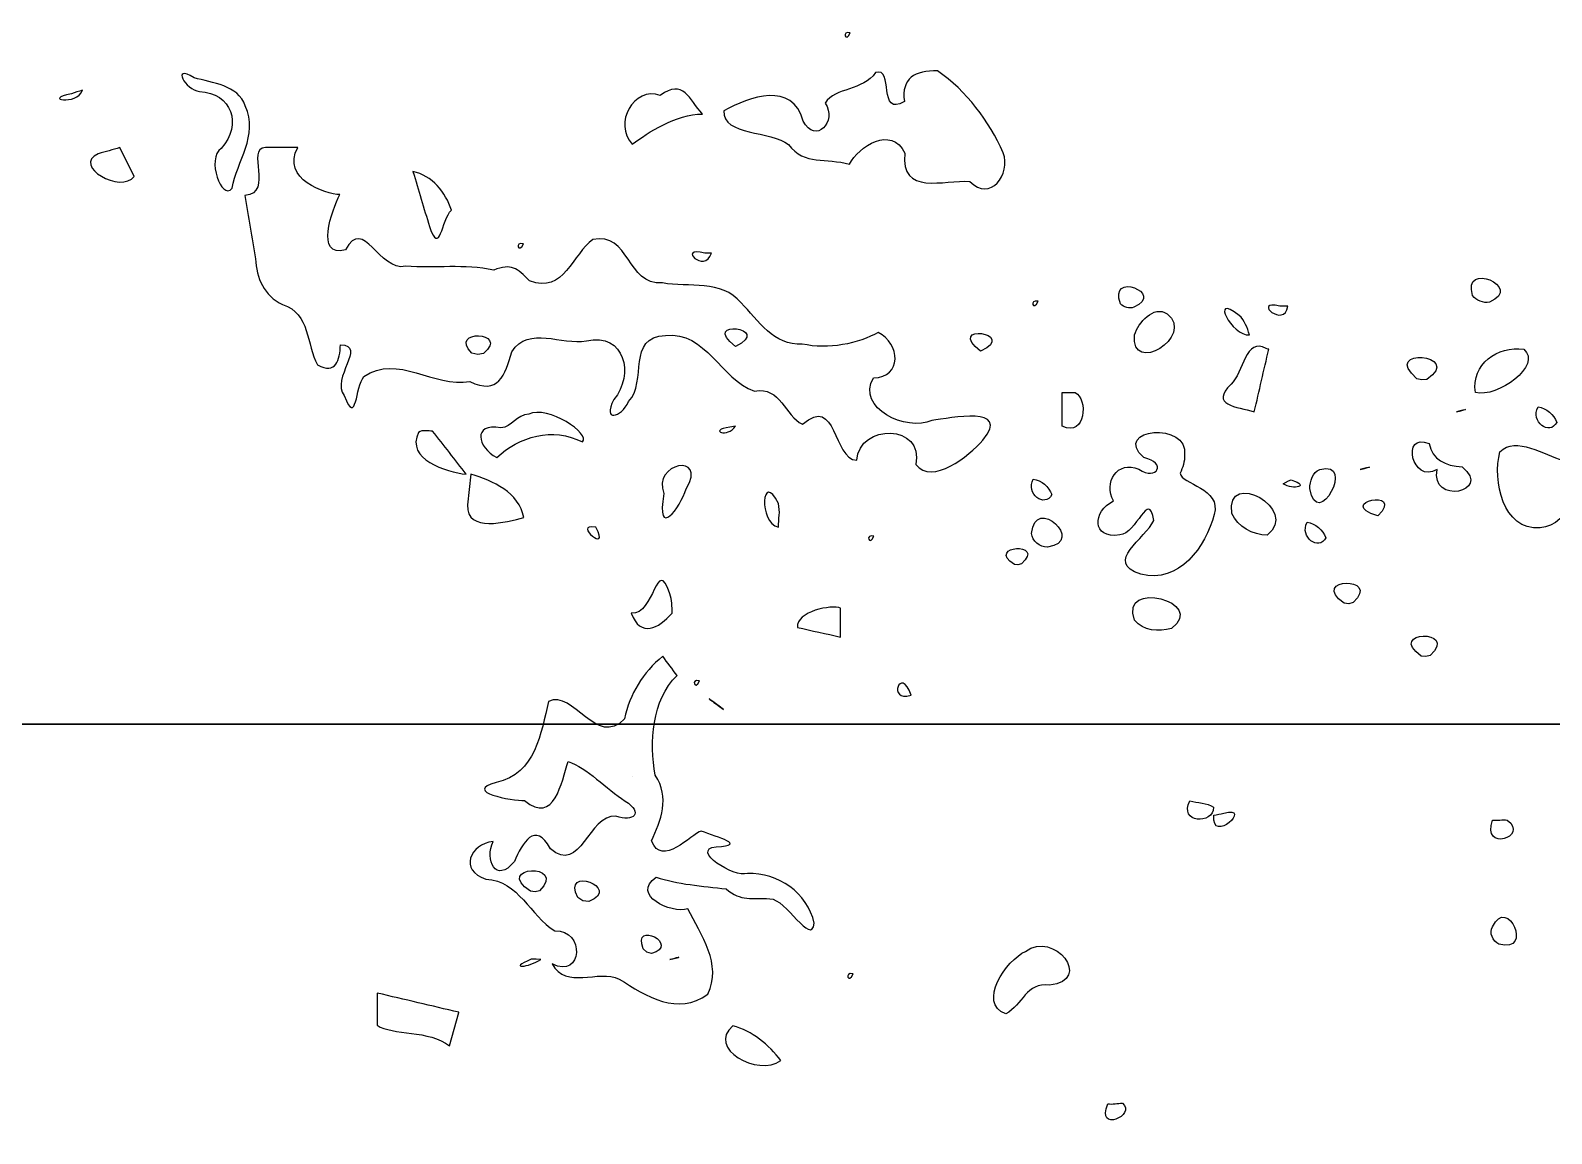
# Model space of a CAD drawing. Header units: centimetres. Extents: x -10.8 to 7.1, y -6.8 to 6.6.
# Drawn here: x -6.805 to -4.918, y 1.976 to 3.344 of the extents above; entities that cross this region are included whole.
import ezdxf

# ---------------------------------------------------------------- set-up
doc = ezdxf.new("R2010")
doc.units = ezdxf.units.CM
doc.header["$MEASUREMENT"] = 0
doc.layers.add('Layer 1', color=7, linetype='Continuous')

msp = doc.modelspace()

# ---------------------------------------------------------------- linework, layer by layer
at = {"layer": 'Layer 1'}
for points in [[(-5.7876, 3.34153), (-5.79315, 3.32805), (-5.79917, 3.34443), (-5.7876, 3.34153)], [(-6.19319, 3.07975), (-6.19874, 3.06627), (-6.20476, 3.08265), (-6.19319, 3.07975)], [(-5.55471, 3.00834), (-5.56026, 2.99486), (-5.56628, 3.01124), (-5.55471, 3.00834)], [(-5.92995, 2.95234), (-5.88158, 2.97539), (-5.97544, 2.98734), (-5.92995, 2.95234)], [(-5.62587, 2.94638), (-5.5775, 2.96943), (-5.67136, 2.98138), (-5.62587, 2.94638)], [(-5.0356, 2.87118), (-5.02238, 2.87448), (-5.01871, 2.8754), (-5.0356, 2.87118)], [(-5.15493, 2.79962), (-5.14171, 2.80292), (-5.13804, 2.80384), (-5.15493, 2.79962)], [(-5.133, 2.74195), (-5.09818, 2.77742), (-5.18823, 2.7587), (-5.133, 2.74195)], [(-6.10349, 2.72806), (-6.08361, 2.69262), (-6.13407, 2.73353), (-6.10349, 2.72806)], [(-5.75827, 2.71693), (-5.76382, 2.70345), (-5.76984, 2.71983), (-5.75827, 2.71693)], [(-5.71228, 2.5195), (-5.74223, 2.50959), (-5.7252, 2.55781), (-5.71228, 2.5195)], [(-5.97468, 2.53739), (-5.98023, 2.52391), (-5.98625, 2.54029), (-5.97468, 2.53739)], [(-5.94482, 2.50161), (-5.95649, 2.51036), (-5.97817, 2.52662), (-5.94482, 2.50161)], [(-6.05815, 2.41833), (-6.05815, 2.41833), (-6.05815, 2.41833), (-6.05815, 2.41833)], [(-6.01152, 2.19144), (-5.9983, 2.19474), (-5.99463, 2.19566), (-6.01152, 2.19144)], [(-5.78404, 2.17369), (-5.78959, 2.16021), (-5.79561, 2.17659), (-5.78404, 2.17369)]]:
    msp.add_open_spline(points, degree=3, dxfattribs=at)
for points, knots in [([(-6.53816, 3.25075), (-6.52154, 3.21414), (-6.54854, 3.18162), (-6.55464, 3.14849), (-6.55464, 3.14849), (-6.56759, 3.13245), (-6.58671, 3.18543), (-6.56797, 3.19805), (-6.56797, 3.19805), (-6.54138, 3.2276), (-6.55516, 3.267), (-6.59498, 3.26856), (-6.59498, 3.26856), (-6.61258, 3.27048), (-6.63049, 3.30321), (-6.60169, 3.28577), (-6.60169, 3.28577), (-6.57879, 3.2788), (-6.54768, 3.27723), (-6.53816, 3.25074), (-6.53816, 3.25074), (-6.53816, 3.25074), (-6.53816, 3.25075), (-6.53816, 3.25075)], [0, 0, 0, 0, 0.1428571, 0.1428571, 0.1428571, 0.1428571, 0.2857143, 0.2857143, 0.2857143, 0.2857143, 0.4285714, 0.4285714, 0.4285714, 0.4285714, 0.5714286, 0.5714286, 0.5714286, 0.5714286, 0.7142857, 0.7142857, 0.7142857, 0.7142857, 1, 1, 1, 1]), ([(-5.97099, 3.24055), (-6.0039, 3.24067), (-6.03833, 3.21788), (-6.05814, 3.2033), (-6.05814, 3.2033), (-6.08204, 3.22862), (-6.0563, 3.27559), (-6.02329, 3.26379), (-6.02329, 3.26379), (-5.99469, 3.2848), (-5.98743, 3.25894), (-5.97099, 3.24055)], [0, 0, 0, 0, 0.25, 0.25, 0.25, 0.25, 0.5, 0.5, 0.5, 0.5, 1, 1, 1, 1]), ([(-5.67939, 3.29416), (-5.64344, 3.26946), (-5.61539, 3.23189), (-5.59778, 3.19262), (-5.59778, 3.19262), (-5.58841, 3.16622), (-5.61378, 3.13057), (-5.63929, 3.15713), (-5.63929, 3.15713), (-5.67098, 3.1592), (-5.72581, 3.13896), (-5.72, 3.19224), (-5.72, 3.19224), (-5.7362, 3.22674), (-5.77758, 3.2006), (-5.78849, 3.17828), (-5.78849, 3.17828), (-5.81828, 3.18696), (-5.84396, 3.17637), (-5.86425, 3.20268), (-5.86425, 3.20268), (-5.88555, 3.22022), (-5.94635, 3.21369), (-5.94436, 3.24456), (-5.94436, 3.24456), (-5.91264, 3.26237), (-5.85929, 3.28155), (-5.84597, 3.23198), (-5.84597, 3.23198), (-5.83124, 3.20215), (-5.80328, 3.23165), (-5.81882, 3.25432), (-5.81882, 3.25432), (-5.80599, 3.27403), (-5.77215, 3.26915), (-5.75621, 3.29205), (-5.75621, 3.29205), (-5.73282, 3.30033), (-5.75399, 3.23571), (-5.72047, 3.25635), (-5.72047, 3.25635), (-5.72463, 3.28519), (-5.70734, 3.29469), (-5.67941, 3.29418), (-5.67941, 3.29418), (-5.67941, 3.29418), (-5.67939, 3.29416), (-5.67939, 3.29416)], [0, 0, 0, 0, 0.0769231, 0.0769231, 0.0769231, 0.0769231, 0.1538462, 0.1538462, 0.1538462, 0.1538462, 0.2307692, 0.2307692, 0.2307692, 0.2307692, 0.3076923, 0.3076923, 0.3076923, 0.3076923, 0.3846154, 0.3846154, 0.3846154, 0.3846154, 0.4615385, 0.4615385, 0.4615385, 0.4615385, 0.5384615, 0.5384615, 0.5384615, 0.5384615, 0.6153846, 0.6153846, 0.6153846, 0.6153846, 0.6923077, 0.6923077, 0.6923077, 0.6923077, 0.7692308, 0.7692308, 0.7692308, 0.7692308, 0.8461538, 0.8461538, 0.8461538, 0.8461538, 1, 1, 1, 1]), ([(-6.74027, 3.27037), (-6.74701, 3.25073), (-6.79141, 3.25904), (-6.75374, 3.26588), (-6.75374, 3.26588), (-6.74925, 3.26738), (-6.74476, 3.26887), (-6.74027, 3.27037)], [0, 0, 0, 0, 0.3333333, 0.3333333, 0.3333333, 0.3333333, 1, 1, 1, 1]), ([(-6.69386, 3.19902), (-6.69386, 3.19902), (-6.67597, 3.16324), (-6.67597, 3.16324), (-6.67597, 3.16324), (-6.69226, 3.14154), (-6.75369, 3.17605), (-6.72053, 3.1914), (-6.72053, 3.1914), (-6.71164, 3.19394), (-6.70275, 3.19648), (-6.69386, 3.19902)], [0, 0, 0, 0, 0.25, 0.25, 0.25, 0.25, 0.5, 0.5, 0.5, 0.5, 1, 1, 1, 1]), ([(-6.47321, 3.19902), (-6.49375, 3.16014), (-6.43879, 3.14081), (-6.42081, 3.14071), (-6.42081, 3.14071), (-6.43082, 3.12138), (-6.45228, 3.06227), (-6.41385, 3.07216), (-6.41385, 3.07216), (-6.39164, 3.11471), (-6.37226, 3.04471), (-6.33926, 3.05171), (-6.33926, 3.05171), (-6.30262, 3.04907), (-6.26649, 3.05494), (-6.23003, 3.04691), (-6.23003, 3.04691), (-6.20767, 3.0557), (-6.20157, 3.04972), (-6.18546, 3.03375), (-6.18546, 3.03375), (-6.14316, 3.01686), (-6.13151, 3.0679), (-6.10719, 3.08482), (-6.10719, 3.08482), (-6.06085, 3.09509), (-6.06532, 3.02777), (-6.02078, 3.03104), (-6.02078, 3.03104), (-5.98802, 3.02499), (-5.94742, 3.03557), (-5.92306, 3.00657), (-5.92306, 3.00657), (-5.90219, 2.98449), (-5.8821, 2.95261), (-5.84732, 2.95527), (-5.84732, 2.95527), (-5.81501, 2.94796), (-5.77716, 2.95579), (-5.75311, 2.96977), (-5.75311, 2.96977), (-5.72558, 2.95553), (-5.7228, 2.91391), (-5.75891, 2.9133), (-5.75891, 2.9133), (-5.78076, 2.87565), (-5.71774, 2.84617), (-5.68643, 2.86041), (-5.68643, 2.86041), (-5.66287, 2.86332), (-5.58788, 2.87939), (-5.62298, 2.83615), (-5.62298, 2.83615), (-5.6407, 2.81617), (-5.68577, 2.77968), (-5.70649, 2.80567), (-5.70649, 2.80567), (-5.69506, 2.85576), (-5.77636, 2.85755), (-5.77962, 2.81101), (-5.77962, 2.81101), (-5.80949, 2.81266), (-5.80391, 2.89308), (-5.84695, 2.85572), (-5.84695, 2.85572), (-5.86867, 2.86582), (-5.87386, 2.90317), (-5.90655, 2.89683), (-5.90655, 2.89683), (-5.94853, 2.91164), (-5.96629, 2.9712), (-6.01686, 2.96606), (-6.01686, 2.96606), (-6.06549, 2.96391), (-6.03901, 2.90897), (-6.06257, 2.88376), (-6.06257, 2.88376), (-6.0723, 2.86381), (-6.0955, 2.85788), (-6.08099, 2.88629), (-6.08099, 2.88629), (-6.05533, 2.91786), (-6.06715, 2.96965), (-6.11507, 2.9594), (-6.11507, 2.9594), (-6.14611, 2.95318), (-6.18597, 2.97885), (-6.20771, 2.94561), (-6.20771, 2.94561), (-6.2159, 2.9165), (-6.2242, 2.89144), (-6.25966, 2.90873), (-6.25966, 2.90873), (-6.30395, 2.90061), (-6.34936, 2.94388), (-6.3911, 2.91478), (-6.3911, 2.91478), (-6.40197, 2.90284), (-6.39963, 2.85146), (-6.4156, 2.89134), (-6.4156, 2.89134), (-6.43252, 2.91284), (-6.38691, 2.95342), (-6.42016, 2.95444), (-6.42016, 2.95444), (-6.42087, 2.9352), (-6.42553, 2.9171), (-6.44854, 2.92931), (-6.44854, 2.92931), (-6.46257, 2.95487), (-6.45728, 2.99279), (-6.49187, 3.00446), (-6.49187, 3.00446), (-6.51485, 3.01497), (-6.52478, 3.03736), (-6.52538, 3.06118), (-6.52538, 3.06118), (-6.52985, 3.08725), (-6.53431, 3.11331), (-6.53878, 3.13938), (-6.53878, 3.13938), (-6.50198, 3.14342), (-6.53871, 3.19821), (-6.51313, 3.19901), (-6.51313, 3.19901), (-6.51313, 3.19901), (-6.4732, 3.19902), (-6.4732, 3.19902), (-6.4732, 3.19902), (-6.4732, 3.19902), (-6.47321, 3.19902), (-6.47321, 3.19902)], [0, 0, 0, 0, 0.0294118, 0.0294118, 0.0294118, 0.0294118, 0.0588235, 0.0588235, 0.0588235, 0.0588235, 0.0882353, 0.0882353, 0.0882353, 0.0882353, 0.1176471, 0.1176471, 0.1176471, 0.1176471, 0.1470588, 0.1470588, 0.1470588, 0.1470588, 0.1764706, 0.1764706, 0.1764706, 0.1764706, 0.2058824, 0.2058824, 0.2058824, 0.2058824, 0.2352941, 0.2352941, 0.2352941, 0.2352941, 0.2647059, 0.2647059, 0.2647059, 0.2647059, 0.2941176, 0.2941176, 0.2941176, 0.2941176, 0.3235294, 0.3235294, 0.3235294, 0.3235294, 0.3529412, 0.3529412, 0.3529412, 0.3529412, 0.3823529, 0.3823529, 0.3823529, 0.3823529, 0.4117647, 0.4117647, 0.4117647, 0.4117647, 0.4411765, 0.4411765, 0.4411765, 0.4411765, 0.4705882, 0.4705882, 0.4705882, 0.4705882, 0.5, 0.5, 0.5, 0.5, 0.5294118, 0.5294118, 0.5294118, 0.5294118, 0.5588235, 0.5588235, 0.5588235, 0.5588235, 0.5882353, 0.5882353, 0.5882353, 0.5882353, 0.6176471, 0.6176471, 0.6176471, 0.6176471, 0.6470588, 0.6470588, 0.6470588, 0.6470588, 0.6764706, 0.6764706, 0.6764706, 0.6764706, 0.7058824, 0.7058824, 0.7058824, 0.7058824, 0.7352941, 0.7352941, 0.7352941, 0.7352941, 0.7647059, 0.7647059, 0.7647059, 0.7647059, 0.7941176, 0.7941176, 0.7941176, 0.7941176, 0.8235294, 0.8235294, 0.8235294, 0.8235294, 0.8529412, 0.8529412, 0.8529412, 0.8529412, 0.8823529, 0.8823529, 0.8823529, 0.8823529, 0.9117647, 0.9117647, 0.9117647, 0.9117647, 0.9411765, 0.9411765, 0.9411765, 0.9411765, 1, 1, 1, 1]), ([(-6.28243, 3.1215), (-6.29508, 3.109), (-6.29653, 3.0631), (-6.30977, 3.1011), (-6.30977, 3.1011), (-6.31656, 3.1238), (-6.32335, 3.1465), (-6.33014, 3.16921), (-6.33014, 3.16921), (-6.30626, 3.16456), (-6.2898, 3.14352), (-6.28243, 3.1215)], [0, 0, 0, 0, 0.25, 0.25, 0.25, 0.25, 0.5, 0.5, 0.5, 0.5, 1, 1, 1, 1]), ([(-5.95997, 3.06797), (-5.96797, 3.0418), (-6.00357, 3.07705), (-5.96823, 3.06797), (-5.96823, 3.06797), (-5.96823, 3.06797), (-5.95997, 3.06797), (-5.95997, 3.06797)], [0, 0, 0, 0, 0.3333333, 0.3333333, 0.3333333, 0.3333333, 1, 1, 1, 1]), ([(-4.99458, 3.00727), (-4.95089, 3.02563), (-5.02968, 3.05959), (-5.0155, 3.01535), (-5.0155, 3.01535), (-5.01081, 3.00898), (-5.00233, 3.0057), (-4.99458, 3.00727)], [0, 0, 0, 0, 0.3333333, 0.3333333, 0.3333333, 0.3333333, 1, 1, 1, 1]), ([(-5.43588, 3.00082), (-5.39568, 3.0183), (-5.4687, 3.04628), (-5.45225, 3.00526), (-5.45225, 3.00526), (-5.44831, 3.00064), (-5.44157, 2.99919), (-5.43588, 3.00082)], [0, 0, 0, 0, 0.3333333, 0.3333333, 0.3333333, 0.3333333, 1, 1, 1, 1]), ([(-5.29231, 2.96659), (-5.31429, 2.96439), (-5.34226, 3.01999), (-5.30536, 2.99088), (-5.30536, 2.99088), (-5.29821, 2.98464), (-5.29522, 2.97529), (-5.29231, 2.96659)], [0, 0, 0, 0, 0.3333333, 0.3333333, 0.3333333, 0.3333333, 1, 1, 1, 1]), ([(-5.43496, 2.96683), (-5.44036, 2.91523), (-5.35947, 2.96425), (-5.39434, 2.99283), (-5.39434, 2.99283), (-5.41174, 3.00374), (-5.43016, 2.98179), (-5.43496, 2.96683)], [0, 0, 0, 0, 0.3333333, 0.3333333, 0.3333333, 0.3333333, 1, 1, 1, 1]), ([(-5.2446, 3.00238), (-5.24897, 2.97353), (-5.28989, 3.01038), (-5.25482, 3.00238), (-5.25482, 3.00238), (-5.25482, 3.00238), (-5.2446, 3.00238), (-5.2446, 3.00238)], [0, 0, 0, 0, 0.3333333, 0.3333333, 0.3333333, 0.3333333, 1, 1, 1, 1]), ([(-6.24249, 2.9437), (-6.20935, 2.97128), (-6.28748, 2.97398), (-6.25699, 2.94406), (-6.25699, 2.94406), (-6.25699, 2.94406), (-6.24977, 2.94223), (-6.24977, 2.94223), (-6.24977, 2.94223), (-6.24977, 2.94223), (-6.24249, 2.9437), (-6.24249, 2.9437)], [0, 0, 0, 0, 0.25, 0.25, 0.25, 0.25, 0.5, 0.5, 0.5, 0.5, 1, 1, 1, 1]), ([(-5.26849, 2.94871), (-5.27445, 2.92287), (-5.28042, 2.89703), (-5.28638, 2.87119), (-5.28638, 2.87119), (-5.30845, 2.87759), (-5.3421, 2.87934), (-5.31508, 2.90548), (-5.31508, 2.90548), (-5.30015, 2.91916), (-5.29727, 2.96479), (-5.27151, 2.94972), (-5.27151, 2.94972), (-5.27151, 2.94972), (-5.26965, 2.9491), (-5.26965, 2.9491), (-5.26965, 2.9491), (-5.26965, 2.9491), (-5.26849, 2.94871), (-5.26849, 2.94871)], [0, 0, 0, 0, 0.1666667, 0.1666667, 0.1666667, 0.1666667, 0.3333333, 0.3333333, 0.3333333, 0.3333333, 0.5, 0.5, 0.5, 0.5, 0.6666667, 0.6666667, 0.6666667, 0.6666667, 1, 1, 1, 1]), ([(-5.07253, 2.91137), (-5.02526, 2.94323), (-5.13077, 2.95211), (-5.0846, 2.91211), (-5.0846, 2.91211), (-5.0846, 2.91211), (-5.07861, 2.91085), (-5.07861, 2.91085), (-5.07861, 2.91085), (-5.07861, 2.91085), (-5.07254, 2.91137), (-5.07254, 2.91137), (-5.07254, 2.91137), (-5.07254, 2.91137), (-5.07253, 2.91137), (-5.07253, 2.91137)], [0, 0, 0, 0, 0.2, 0.2, 0.2, 0.2, 0.4, 0.4, 0.4, 0.4, 0.6, 0.6, 0.6, 0.6, 1, 1, 1, 1]), ([(-5.01206, 2.89503), (-4.98472, 2.88826), (-4.92851, 2.92846), (-4.95202, 2.94893), (-4.95202, 2.94893), (-4.98446, 2.95309), (-5.01737, 2.93061), (-5.01206, 2.89503)], [0, 0, 0, 0, 0.3333333, 0.3333333, 0.3333333, 0.3333333, 1, 1, 1, 1]), ([(-5.52472, 2.89504), (-5.52472, 2.89504), (-5.52472, 2.8533), (-5.52472, 2.8533), (-5.52472, 2.8533), (-5.49519, 2.83914), (-5.49249, 2.88783), (-5.50871, 2.89504), (-5.50871, 2.89504), (-5.50871, 2.89504), (-5.52472, 2.89504), (-5.52472, 2.89504)], [0, 0, 0, 0, 0.25, 0.25, 0.25, 0.25, 0.5, 0.5, 0.5, 0.5, 1, 1, 1, 1]), ([(-6.18655, 2.86814), (-6.16278, 2.88021), (-6.10892, 2.84306), (-6.12005, 2.83375), (-6.12005, 2.83375), (-6.15671, 2.85291), (-6.19902, 2.84041), (-6.22618, 2.81428), (-6.22618, 2.81428), (-6.25025, 2.82739), (-6.257, 2.85739), (-6.22129, 2.85118), (-6.22129, 2.85118), (-6.20703, 2.85246), (-6.20144, 2.86735), (-6.18655, 2.86815), (-6.18655, 2.86815), (-6.18655, 2.86815), (-6.18655, 2.86814), (-6.18655, 2.86814)], [0, 0, 0, 0, 0.1666667, 0.1666667, 0.1666667, 0.1666667, 0.3333333, 0.3333333, 0.3333333, 0.3333333, 0.5, 0.5, 0.5, 0.5, 0.6666667, 0.6666667, 0.6666667, 0.6666667, 1, 1, 1, 1]), ([(-4.93428, 2.87715), (-4.94435, 2.85915), (-4.91988, 2.84072), (-4.91112, 2.8581), (-4.91112, 2.8581), (-4.91503, 2.86733), (-4.92392, 2.87614), (-4.93428, 2.87715)], [0, 0, 0, 0, 0.3333333, 0.3333333, 0.3333333, 0.3333333, 1, 1, 1, 1]), ([(-5.93006, 2.85329), (-5.93922, 2.83812), (-5.96515, 2.84823), (-5.93704, 2.85215), (-5.93704, 2.85215), (-5.93704, 2.85215), (-5.93006, 2.85329), (-5.93006, 2.85329)], [0, 0, 0, 0, 0.3333333, 0.3333333, 0.3333333, 0.3333333, 1, 1, 1, 1]), ([(-5.37295, 2.81728), (-5.36657, 2.85969), (-5.46353, 2.85065), (-5.42351, 2.81434), (-5.42351, 2.81434), (-5.39418, 2.80789), (-5.40713, 2.78526), (-5.42952, 2.79988), (-5.42952, 2.79988), (-5.45641, 2.81197), (-5.47374, 2.78264), (-5.46112, 2.76059), (-5.46112, 2.76059), (-5.48692, 2.74778), (-5.48891, 2.71296), (-5.4533, 2.71842), (-5.4533, 2.71842), (-5.43236, 2.7189), (-5.41714, 2.77658), (-5.41116, 2.73619), (-5.41116, 2.73619), (-5.42081, 2.71447), (-5.47407, 2.6846), (-5.42716, 2.66981), (-5.42716, 2.66981), (-5.37987, 2.65713), (-5.34635, 2.704), (-5.33617, 2.74392), (-5.33617, 2.74392), (-5.32643, 2.77604), (-5.37731, 2.7818), (-5.37839, 2.79483), (-5.37839, 2.79483), (-5.37535, 2.8019), (-5.37244, 2.80941), (-5.37295, 2.81728)], [0, 0, 0, 0, 0.1, 0.1, 0.1, 0.1, 0.2, 0.2, 0.2, 0.2, 0.3, 0.3, 0.3, 0.3, 0.4, 0.4, 0.4, 0.4, 0.5, 0.5, 0.5, 0.5, 0.6, 0.6, 0.6, 0.6, 0.7, 0.7, 0.7, 0.7, 0.8, 0.8, 0.8, 0.8, 1, 1, 1, 1]), ([(-6.30575, 2.84733), (-6.29184, 2.82944), (-6.27792, 2.81155), (-6.26401, 2.79366), (-6.26401, 2.79366), (-6.28944, 2.79692), (-6.33934, 2.81161), (-6.32333, 2.84569), (-6.32333, 2.84569), (-6.3182, 2.84915), (-6.31148, 2.84704), (-6.30575, 2.84733)], [0, 0, 0, 0, 0.25, 0.25, 0.25, 0.25, 0.5, 0.5, 0.5, 0.5, 1, 1, 1, 1]), ([(-5.05941, 2.79962), (-5.06909, 2.75551), (-4.98996, 2.77126), (-5.0285, 2.8027), (-5.0285, 2.8027), (-5.04934, 2.80446), (-5.06593, 2.81152), (-5.06951, 2.83171), (-5.06951, 2.83171), (-5.10475, 2.84707), (-5.09095, 2.78029), (-5.05941, 2.79962)], [0, 0, 0, 0, 0.25, 0.25, 0.25, 0.25, 0.5, 0.5, 0.5, 0.5, 1, 1, 1, 1]), ([(-4.98161, 2.82157), (-4.99106, 2.7859), (-4.97811, 2.72344), (-4.93193, 2.72726), (-4.93193, 2.72726), (-4.89487, 2.72951), (-4.87241, 2.78928), (-4.90384, 2.81079), (-4.90384, 2.81079), (-4.92589, 2.81754), (-4.96198, 2.84142), (-4.98161, 2.82158), (-4.98161, 2.82158), (-4.98161, 2.82158), (-4.98161, 2.82157), (-4.98161, 2.82157)], [0, 0, 0, 0, 0.2, 0.2, 0.2, 0.2, 0.4, 0.4, 0.4, 0.4, 0.6, 0.6, 0.6, 0.6, 1, 1, 1, 1]), ([(-6.01885, 2.7698), (-6.0342, 2.80755), (-5.96399, 2.82127), (-5.99118, 2.77559), (-5.99118, 2.77559), (-5.99846, 2.7523), (-6.02886, 2.71103), (-6.01885, 2.7698)], [0, 0, 0, 0, 0.3333333, 0.3333333, 0.3333333, 0.3333333, 1, 1, 1, 1]), ([(-5.2176, 2.77607), (-5.20873, 2.72094), (-5.15942, 2.81294), (-5.20489, 2.79942), (-5.20489, 2.79942), (-5.21459, 2.7966), (-5.21706, 2.78477), (-5.2176, 2.77607)], [0, 0, 0, 0, 0.3333333, 0.3333333, 0.3333333, 0.3333333, 1, 1, 1, 1]), ([(-6.19275, 2.73999), (-6.214, 2.73461), (-6.26345, 2.72044), (-6.26258, 2.75557), (-6.26258, 2.75557), (-6.26258, 2.75557), (-6.25835, 2.79366), (-6.25835, 2.79366), (-6.25835, 2.79366), (-6.23109, 2.78552), (-6.19854, 2.7713), (-6.19275, 2.73999)], [0, 0, 0, 0, 0.25, 0.25, 0.25, 0.25, 0.5, 0.5, 0.5, 0.5, 1, 1, 1, 1]), ([(-5.87682, 2.72806), (-5.90203, 2.73299), (-5.89729, 2.79994), (-5.87688, 2.75725), (-5.87688, 2.75725), (-5.87414, 2.74768), (-5.87677, 2.73777), (-5.87682, 2.72806)], [0, 0, 0, 0, 0.3333333, 0.3333333, 0.3333333, 0.3333333, 1, 1, 1, 1]), ([(-5.27051, 2.7181), (-5.22895, 2.74948), (-5.32204, 2.80212), (-5.31427, 2.74496), (-5.31427, 2.74496), (-5.30712, 2.72837), (-5.28807, 2.71828), (-5.27051, 2.7181)], [0, 0, 0, 0, 0.3333333, 0.3333333, 0.3333333, 0.3333333, 1, 1, 1, 1]), ([(-5.56062, 2.78769), (-5.57069, 2.76969), (-5.54622, 2.75126), (-5.53746, 2.76864), (-5.53746, 2.76864), (-5.54137, 2.77787), (-5.55026, 2.78668), (-5.56062, 2.78769)], [0, 0, 0, 0, 0.3333333, 0.3333333, 0.3333333, 0.3333333, 1, 1, 1, 1]), ([(-5.25049, 2.78173), (-5.23813, 2.77365), (-5.2157, 2.77898), (-5.24048, 2.78666), (-5.24048, 2.78666), (-5.24048, 2.78666), (-5.24394, 2.78535), (-5.24394, 2.78535), (-5.24394, 2.78535), (-5.24394, 2.78535), (-5.25049, 2.78173), (-5.25049, 2.78173)], [0, 0, 0, 0, 0.25, 0.25, 0.25, 0.25, 0.5, 0.5, 0.5, 0.5, 1, 1, 1, 1]), ([(-5.54308, 2.70337), (-5.49459, 2.70958), (-5.55851, 2.76879), (-5.56266, 2.72034), (-5.56266, 2.72034), (-5.56185, 2.71075), (-5.55246, 2.70328), (-5.54308, 2.70337)], [0, 0, 0, 0, 0.3333333, 0.3333333, 0.3333333, 0.3333333, 1, 1, 1, 1]), ([(-5.22076, 2.73402), (-5.23083, 2.71602), (-5.20636, 2.69759), (-5.1976, 2.71497), (-5.1976, 2.71497), (-5.20151, 2.7242), (-5.2104, 2.73301), (-5.22076, 2.73402)], [0, 0, 0, 0, 0.3333333, 0.3333333, 0.3333333, 0.3333333, 1, 1, 1, 1]), ([(-5.57526, 2.68258), (-5.5438, 2.71022), (-5.62044, 2.70563), (-5.58403, 2.68167), (-5.58403, 2.68167), (-5.58403, 2.68167), (-5.57956, 2.68141), (-5.57956, 2.68141), (-5.57956, 2.68141), (-5.57956, 2.68141), (-5.57526, 2.68258), (-5.57526, 2.68258)], [0, 0, 0, 0, 0.25, 0.25, 0.25, 0.25, 0.5, 0.5, 0.5, 0.5, 1, 1, 1, 1]), ([(-6.00857, 2.62151), (-6.02588, 2.60192), (-6.04761, 2.59063), (-6.05942, 2.62113), (-6.05942, 2.62113), (-6.03009, 2.61883), (-6.02842, 2.6945), (-6.01131, 2.64545), (-6.01131, 2.64545), (-6.00916, 2.63766), (-6.00864, 2.62955), (-6.00857, 2.62151)], [0, 0, 0, 0, 0.25, 0.25, 0.25, 0.25, 0.5, 0.5, 0.5, 0.5, 1, 1, 1, 1]), ([(-5.38931, 2.60243), (-5.34374, 2.63502), (-5.4545, 2.66397), (-5.43496, 2.61272), (-5.43496, 2.61272), (-5.42463, 2.5991), (-5.40448, 2.59772), (-5.38931, 2.60243)], [0, 0, 0, 0, 0.3333333, 0.3333333, 0.3333333, 0.3333333, 1, 1, 1, 1]), ([(-5.16364, 2.63445), (-5.12798, 2.66807), (-5.21888, 2.66528), (-5.17502, 2.63367), (-5.17502, 2.63367), (-5.17502, 2.63367), (-5.16926, 2.633), (-5.16926, 2.633), (-5.16926, 2.633), (-5.16926, 2.633), (-5.16364, 2.63445), (-5.16364, 2.63445)], [0, 0, 0, 0, 0.25, 0.25, 0.25, 0.25, 0.5, 0.5, 0.5, 0.5, 1, 1, 1, 1]), ([(-5.7996, 2.5917), (-5.81749, 2.59568), (-5.83538, 2.59965), (-5.85327, 2.60363), (-5.85327, 2.60363), (-5.85497, 2.62348), (-5.81058, 2.63234), (-5.7996, 2.62757), (-5.7996, 2.62757), (-5.7996, 2.62757), (-5.7996, 2.59171), (-5.7996, 2.59171), (-5.7996, 2.59171), (-5.7996, 2.59171), (-5.7996, 2.5917), (-5.7996, 2.5917)], [0, 0, 0, 0, 0.2, 0.2, 0.2, 0.2, 0.4, 0.4, 0.4, 0.4, 0.6, 0.6, 0.6, 0.6, 1, 1, 1, 1]), ([(-5.06801, 2.56886), (-5.03235, 2.60248), (-5.12325, 2.59969), (-5.07939, 2.56808), (-5.07939, 2.56808), (-5.07939, 2.56808), (-5.07363, 2.56741), (-5.07363, 2.56741), (-5.07363, 2.56741), (-5.07363, 2.56741), (-5.06801, 2.56886), (-5.06801, 2.56886)], [0, 0, 0, 0, 0.25, 0.25, 0.25, 0.25, 0.5, 0.5, 0.5, 0.5, 1, 1, 1, 1]), ([(-6.00246, 2.54399), (-6.03403, 2.51338), (-6.03691, 2.4607), (-6.0296, 2.42029), (-6.0296, 2.42029), (-6.01109, 2.39254), (-6.02265, 2.36379), (-6.0342, 2.33867), (-6.0342, 2.33867), (-6.02137, 2.30522), (-5.98488, 2.34726), (-5.97264, 2.35091), (-5.97264, 2.35091), (-5.95153, 2.34295), (-5.91443, 2.33344), (-5.95409, 2.33139), (-5.95409, 2.33139), (-5.98707, 2.32789), (-5.93136, 2.29207), (-5.91528, 2.29836), (-5.91528, 2.29836), (-5.87695, 2.29972), (-5.84105, 2.27427), (-5.83229, 2.23657), (-5.83229, 2.23657), (-5.8363, 2.20737), (-5.86737, 2.26723), (-5.88734, 2.26682), (-5.88734, 2.26682), (-5.90946, 2.26838), (-5.92345, 2.26319), (-5.94148, 2.27921), (-5.94148, 2.27921), (-5.97061, 2.28259), (-6.00292, 2.28484), (-6.02827, 2.29376), (-6.02827, 2.29376), (-6.06072, 2.27156), (-6.00984, 2.24816), (-5.98929, 2.25427), (-5.98929, 2.25427), (-5.97242, 2.22245), (-5.94644, 2.18531), (-5.96439, 2.14852), (-5.96439, 2.14852), (-6.00118, 2.12093), (-6.04117, 2.14611), (-6.07417, 2.16728), (-6.07417, 2.16728), (-6.10081, 2.17968), (-6.13993, 2.15393), (-6.15752, 2.18616), (-6.15752, 2.18616), (-6.11895, 2.16683), (-6.11669, 2.22895), (-6.15422, 2.22709), (-6.15422, 2.22709), (-6.18524, 2.2459), (-6.19859, 2.28902), (-6.23965, 2.29127), (-6.23965, 2.29127), (-6.27347, 2.30242), (-6.25965, 2.33439), (-6.23061, 2.33815), (-6.23061, 2.33815), (-6.24164, 2.31575), (-6.22754, 2.28456), (-6.20434, 2.31311), (-6.20434, 2.31311), (-6.19464, 2.33554), (-6.17845, 2.36445), (-6.15971, 2.32896), (-6.15971, 2.32896), (-6.12219, 2.29601), (-6.11262, 2.372), (-6.07837, 2.36928), (-6.07837, 2.36928), (-6.05684, 2.362), (-6.04319, 2.37323), (-6.06693, 2.38818), (-6.06693, 2.38818), (-6.09014, 2.40339), (-6.11441, 2.42952), (-6.13776, 2.4371), (-6.13776, 2.4371), (-6.14591, 2.41212), (-6.15449, 2.35807), (-6.19167, 2.38875), (-6.19167, 2.38875), (-6.20723, 2.38848), (-6.26891, 2.39966), (-6.22698, 2.41126), (-6.22698, 2.41126), (-6.17708, 2.4221), (-6.17174, 2.47263), (-6.16199, 2.51177), (-6.16199, 2.51177), (-6.13081, 2.52661), (-6.1025, 2.45319), (-6.06765, 2.49012), (-6.06765, 2.49012), (-6.0613, 2.52088), (-6.04508, 2.54768), (-6.02036, 2.56784), (-6.02036, 2.56784), (-6.0144, 2.55989), (-6.00843, 2.55194), (-6.00247, 2.54399), (-6.00247, 2.54399), (-6.00247, 2.54399), (-6.00246, 2.54399), (-6.00246, 2.54399)], [0, 0, 0, 0, 0.0344828, 0.0344828, 0.0344828, 0.0344828, 0.0689655, 0.0689655, 0.0689655, 0.0689655, 0.1034483, 0.1034483, 0.1034483, 0.1034483, 0.137931, 0.137931, 0.137931, 0.137931, 0.1724138, 0.1724138, 0.1724138, 0.1724138, 0.2068966, 0.2068966, 0.2068966, 0.2068966, 0.2413793, 0.2413793, 0.2413793, 0.2413793, 0.2758621, 0.2758621, 0.2758621, 0.2758621, 0.3103448, 0.3103448, 0.3103448, 0.3103448, 0.3448276, 0.3448276, 0.3448276, 0.3448276, 0.3793103, 0.3793103, 0.3793103, 0.3793103, 0.4137931, 0.4137931, 0.4137931, 0.4137931, 0.4482759, 0.4482759, 0.4482759, 0.4482759, 0.4827586, 0.4827586, 0.4827586, 0.4827586, 0.5172414, 0.5172414, 0.5172414, 0.5172414, 0.5517241, 0.5517241, 0.5517241, 0.5517241, 0.5862069, 0.5862069, 0.5862069, 0.5862069, 0.6206897, 0.6206897, 0.6206897, 0.6206897, 0.6551724, 0.6551724, 0.6551724, 0.6551724, 0.6896552, 0.6896552, 0.6896552, 0.6896552, 0.7241379, 0.7241379, 0.7241379, 0.7241379, 0.7586207, 0.7586207, 0.7586207, 0.7586207, 0.7931034, 0.7931034, 0.7931034, 0.7931034, 0.8275862, 0.8275862, 0.8275862, 0.8275862, 0.862069, 0.862069, 0.862069, 0.862069, 0.8965517, 0.8965517, 0.8965517, 0.8965517, 0.9310345, 0.9310345, 0.9310345, 0.9310345, 1, 1, 1, 1]), ([(-1.12632, 2.48372), (-1.1371, 2.46204), (-1.1338, 2.40169), (-1.09934, 2.43062), (-1.09934, 2.43062), (-1.088, 2.45243), (-1.09011, 2.4953), (-1.12436, 2.48372), (-1.12436, 2.48372), (-1.12436, 2.48372), (-1.12632, 2.48372), (-1.12632, 2.48372), (-1.12632, 2.48372), (-1.12632, 2.48372), (-10.795, 2.48372), (-10.795, 2.48372), (-10.795, 2.48372), (-10.795, 2.48372), (-1.12632, 2.48372), (-1.12632, 2.48372)], [0, 0, 0, 0, 0.1666667, 0.1666667, 0.1666667, 0.1666667, 0.3333333, 0.3333333, 0.3333333, 0.3333333, 0.5, 0.5, 0.5, 0.5, 0.6666667, 0.6666667, 0.6666667, 0.6666667, 1, 1, 1, 1]), ([(-5.36642, 2.38849), (-5.38075, 2.36031), (-5.33701, 2.35874), (-5.33693, 2.38039), (-5.33693, 2.38039), (-5.34484, 2.38654), (-5.35692, 2.38553), (-5.36642, 2.38849)], [0, 0, 0, 0, 0.3333333, 0.3333333, 0.3333333, 0.3333333, 1, 1, 1, 1]), ([(-5.33671, 2.3706), (-5.33986, 2.33255), (-5.28684, 2.38348), (-5.32419, 2.3731), (-5.32419, 2.3731), (-5.32836, 2.37227), (-5.33254, 2.37143), (-5.33671, 2.3706)], [0, 0, 0, 0, 0.3333333, 0.3333333, 0.3333333, 0.3333333, 1, 1, 1, 1]), ([(-4.99076, 2.36464), (-5.00546, 2.32432), (-4.94433, 2.34334), (-4.9726, 2.36464), (-4.9726, 2.36464), (-4.97865, 2.36479), (-4.98471, 2.36448), (-4.99076, 2.36464)], [0, 0, 0, 0, 0.3333333, 0.3333333, 0.3333333, 0.3333333, 1, 1, 1, 1]), ([(-6.17316, 2.27668), (-6.13723, 2.31231), (-6.23196, 2.30792), (-6.18447, 2.27618), (-6.18447, 2.27618), (-6.18447, 2.27618), (-6.17877, 2.27545), (-6.17877, 2.27545), (-6.17877, 2.27545), (-6.17877, 2.27545), (-6.17315, 2.27668), (-6.17315, 2.27668), (-6.17315, 2.27668), (-6.17315, 2.27668), (-6.17316, 2.27668), (-6.17316, 2.27668)], [0, 0, 0, 0, 0.2, 0.2, 0.2, 0.2, 0.4, 0.4, 0.4, 0.4, 0.6, 0.6, 0.6, 0.6, 1, 1, 1, 1]), ([(-6.11202, 2.26344), (-6.06957, 2.2806), (-6.14691, 2.30877), (-6.12544, 2.26834), (-6.12544, 2.26834), (-6.12544, 2.26834), (-6.11924, 2.26446), (-6.11924, 2.26446), (-6.11924, 2.26446), (-6.11924, 2.26446), (-6.11203, 2.26344), (-6.11203, 2.26344), (-6.11203, 2.26344), (-6.11203, 2.26344), (-6.11202, 2.26344), (-6.11202, 2.26344)], [0, 0, 0, 0, 0.2, 0.2, 0.2, 0.2, 0.4, 0.4, 0.4, 0.4, 0.6, 0.6, 0.6, 0.6, 1, 1, 1, 1]), ([(-4.98288, 2.21061), (-4.9393, 2.19796), (-4.97227, 2.27203), (-4.99093, 2.23221), (-4.99093, 2.23221), (-4.99563, 2.22456), (-4.9903, 2.21421), (-4.98288, 2.21061)], [0, 0, 0, 0, 0.3333333, 0.3333333, 0.3333333, 0.3333333, 1, 1, 1, 1]), ([(-6.03429, 2.19886), (-5.99683, 2.20909), (-6.05843, 2.24189), (-6.0447, 2.20462), (-6.0447, 2.20462), (-6.0447, 2.20462), (-6.04011, 2.2006), (-6.04011, 2.2006), (-6.04011, 2.2006), (-6.04011, 2.2006), (-6.03429, 2.19887), (-6.03429, 2.19887), (-6.03429, 2.19887), (-6.03429, 2.19887), (-6.03429, 2.19886), (-6.03429, 2.19886)], [0, 0, 0, 0, 0.2, 0.2, 0.2, 0.2, 0.4, 0.4, 0.4, 0.4, 0.6, 0.6, 0.6, 0.6, 1, 1, 1, 1]), ([(-5.5404, 2.15953), (-5.48513, 2.16618), (-5.53539, 2.22816), (-5.57009, 2.20167), (-5.57009, 2.20167), (-5.5942, 2.19109), (-5.63049, 2.13725), (-5.59477, 2.12409), (-5.59477, 2.12409), (-5.57361, 2.13522), (-5.56962, 2.1636), (-5.54041, 2.15954), (-5.54041, 2.15954), (-5.54041, 2.15954), (-5.5404, 2.15953), (-5.5404, 2.15953)], [0, 0, 0, 0, 0.2, 0.2, 0.2, 0.2, 0.4, 0.4, 0.4, 0.4, 0.6, 0.6, 0.6, 0.6, 1, 1, 1, 1]), ([(-6.17153, 2.19158), (-6.18646, 2.18169), (-6.21387, 2.17906), (-6.18359, 2.19191), (-6.18359, 2.19191), (-6.18359, 2.19191), (-6.17748, 2.19177), (-6.17748, 2.19177), (-6.17748, 2.19177), (-6.17748, 2.19177), (-6.17153, 2.19158), (-6.17153, 2.19158)], [0, 0, 0, 0, 0.25, 0.25, 0.25, 0.25, 0.5, 0.5, 0.5, 0.5, 1, 1, 1, 1]), ([(-6.2731, 2.12598), (-6.2731, 2.12598), (-6.28503, 2.08424), (-6.28503, 2.08424), (-6.28503, 2.08424), (-6.30964, 2.1046), (-6.35601, 2.09688), (-6.37448, 2.10997), (-6.37448, 2.10997), (-6.37448, 2.10997), (-6.37448, 2.14984), (-6.37448, 2.14984), (-6.37448, 2.14984), (-6.34069, 2.14189), (-6.30689, 2.13394), (-6.2731, 2.12599), (-6.2731, 2.12599), (-6.2731, 2.12599), (-6.2731, 2.12598), (-6.2731, 2.12598)], [0, 0, 0, 0, 0.1666667, 0.1666667, 0.1666667, 0.1666667, 0.3333333, 0.3333333, 0.3333333, 0.3333333, 0.5, 0.5, 0.5, 0.5, 0.6666667, 0.6666667, 0.6666667, 0.6666667, 1, 1, 1, 1]), ([(-5.87366, 2.06634), (-5.90281, 2.04513), (-5.96618, 2.08181), (-5.93345, 2.10916), (-5.93345, 2.10916), (-5.90941, 2.10338), (-5.88874, 2.0853), (-5.87366, 2.06634)], [0, 0, 0, 0, 0.3333333, 0.3333333, 0.3333333, 0.3333333, 1, 1, 1, 1]), ([(-5.46819, 2.01265), (-5.48361, 1.97553), (-5.43164, 1.99869), (-5.44992, 2.01315), (-5.44992, 2.01315), (-5.45601, 2.01325), (-5.46212, 2.01137), (-5.46819, 2.01265)], [0, 0, 0, 0, 0.3333333, 0.3333333, 0.3333333, 0.3333333, 1, 1, 1, 1])]:
    msp.add_open_spline(points, degree=3, knots=knots, dxfattribs=at)

doc.saveas('drawing.dxf')
